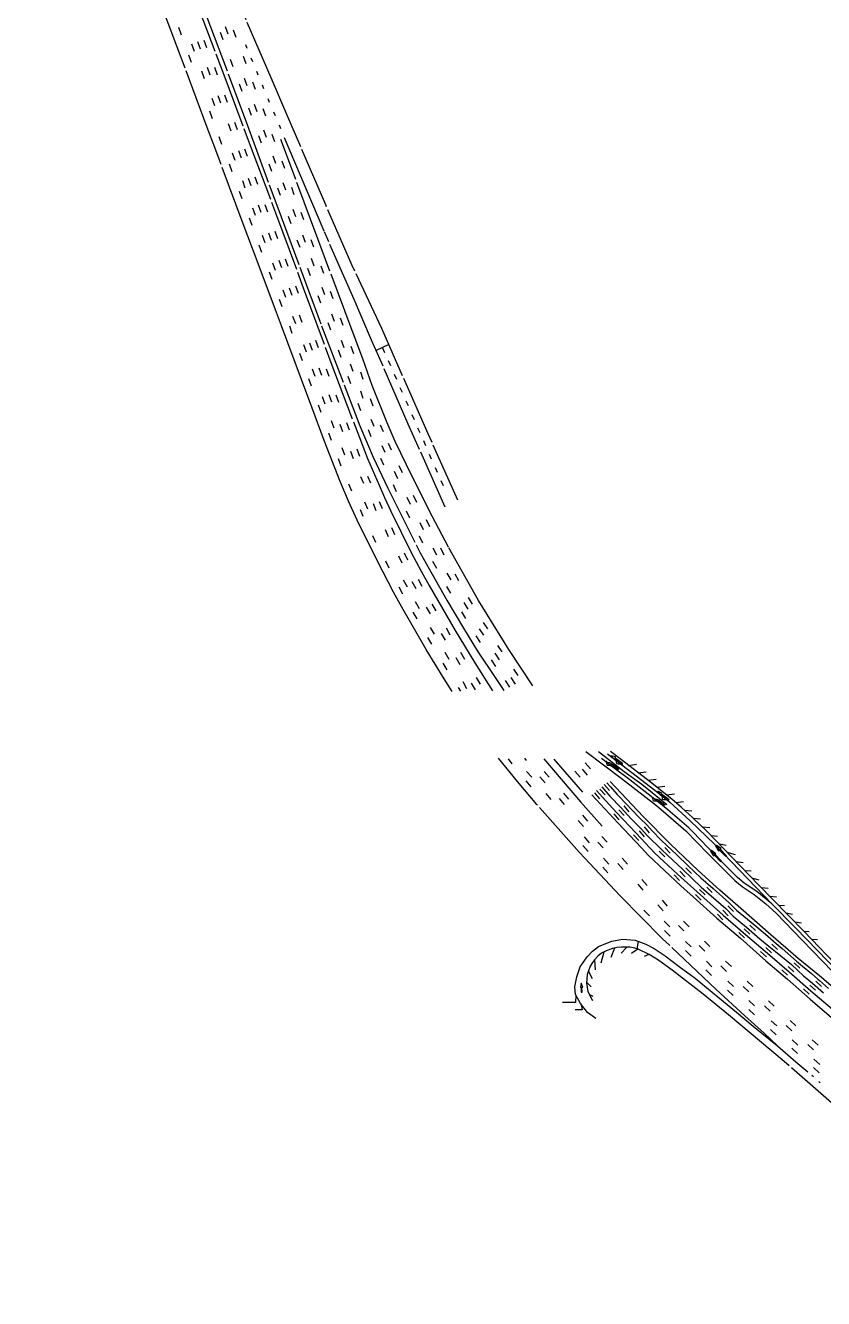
# Model space of a CAD drawing. Extents: x 6448775 to 6456929, y 1869110 to 1876805.
# Drawn here: x 6450227 to 6451552, y 1872533 to 1874647 of the extents above; entities that cross this region are included whole.
import ezdxf

# ---------------------------------------------------------------- set-up
doc = ezdxf.new("R2010")
doc.units = 0
doc.header["$LTSCALE"] = 100
doc.header["$MEASUREMENT"] = 0
doc.linetypes.add('D5', pattern=[1.05, 1, -0.05])
for name, color, linetype in [('150', 3, 'D5'), ('154', 3, 'CONTINUOUS'), ('seg008', 1, 'CONTINUOUS'), ('seg009', 1, 'CONTINUOUS'), ('seg010', 1, 'CONTINUOUS')]:
    doc.layers.add(name, color=color, linetype=linetype)

msp = doc.modelspace()

# ---------------------------------------------------------------- linework, layer by layer
at = {"layer": '150'}
for points in [[(6450944.7, 1873858.5), (6450895.6, 1873969), (6450818.4, 1874143.8), (6450769.1, 1874249.3), (6450725.6, 1874348.9), (6450661.1, 1874499.2), (6450635.2, 1874559.9), (6450569.1, 1874712.6), (6450552.1, 1874758.7), (6450492.6, 1874918), (6450454, 1875021.4), (6450417.5, 1875118.3), (6450393.2, 1875178.1), (6450359.9, 1875255.7), (6450329.7, 1875324.1), (6450300.7, 1875386.1), (6450259.6, 1875464.4), (6450227.4, 1875521.9)], [(6450354.9, 1875105.4), (6450387.6, 1875016.3), (6450400, 1874982.9), (6450437.5, 1874883.4), (6450476.2, 1874779.1), (6450506.4, 1874698), (6450552.9, 1874573.8), (6450598.6, 1874451.8), (6450642.1, 1874335.7), (6450688.4, 1874211.3), (6450734.3, 1874087.2), (6450781.4, 1873962.5), (6450795, 1873928), (6450814.1, 1873883.4), (6450823.3, 1873863.3), (6450833.8, 1873840.7), (6450867.6, 1873772), (6450884.2, 1873740.9), (6450897.3, 1873717), (6450940.2, 1873642.5), (6450973.1, 1873588.9), (6451002.5, 1873542.2)], [(6450838.3, 1873706), (6450811.4, 1873757.5), (6450777.7, 1873825.4), (6450763.5, 1873857), (6450749.3, 1873889.5), (6450722.8, 1873958), (6450702.5, 1874013), (6450685.3, 1874059.3), (6450652.4, 1874148.3), (6450642.2, 1874174.7), (6450613.3, 1874251.4), (6450588.7, 1874317.4), (6450541.3, 1874444.4), (6450528.7, 1874477.5), (6450478.5, 1874612.4), (6450436.4, 1874724.9)], [(6450526.9, 1874664.9), (6450596, 1874480.8), (6450645.9, 1874343.8), (6450718.6, 1874148.1), (6450782.1, 1873982), (6450804.2, 1873929.9), (6450828.4, 1873878.4), (6450882.1, 1873771.4), (6450902.4, 1873735.9), (6450926.4, 1873692.8), (6450954.3, 1873646), (6450977.2, 1873608.2), (6451006.5, 1873564.4), (6451021.1, 1873542.7)], [(6450656.4, 1874460.7), (6450683.3, 1874398), (6450723.4, 1874304.1)], [(6451069.2, 1873550.6), (6451029.5, 1873610.7), (6450978.8, 1873692.4), (6450929.2, 1873780.8), (6450897.2, 1873841.5), (6450859.4, 1873917.4), (6450840.9, 1873956.1), (6450827.4, 1873987.3), (6450802.8, 1874049.2), (6450787.1, 1874093.4), (6450769.3, 1874140.4), (6450712.6, 1874292.5), (6450655.3, 1874446.1), (6450651, 1874457.5)], [(6450924, 1873846.9), (6450862.6, 1873984.9), (6450801.7, 1874124.6), (6450772.5, 1874191.6), (6450723.4, 1874304.1)], [(6450935.5, 1873541.3), (6450922.2, 1873561.9), (6450892.3, 1873610.8), (6450851.9, 1873681.1), (6450838.3, 1873706)], [(6451475.2, 1872952.9), (6451452.9, 1872973.7), (6451421.1, 1873002.5), (6451372.7, 1873047.2), (6451284, 1873131.3), (6451214.2, 1873201.6), (6451146.9, 1873273.8), (6451075.7, 1873353.7), (6451043.8, 1873391.6), (6451012.5, 1873430.6)], [(6451087.2, 1873429.1), (6451148.2, 1873358.1), (6451184.5, 1873317.3)], [(6451104, 1873429), (6451151.5, 1873373.8)], [(6451157.3, 1873441.6), (6451218, 1873395.8), (6451274.7, 1873351.8), (6451294.6, 1873334.8), (6451322.9, 1873309.9), (6451359.4, 1873272.4), (6451404.5, 1873227.6), (6451416.4, 1873217.5), (6451436.7, 1873203.9), (6451455.8, 1873188.5), (6451472.8, 1873173), (6451516, 1873128.4), (6451550.7, 1873092.8), (6451565.1, 1873077.3)], [(6451900.1, 1872770.5), (6451863.4, 1872803.1), (6451768.6, 1872888.7), (6451761.2, 1872896), (6451704.5, 1872950.7), (6451673.4, 1872982.6), (6451659.4, 1872997.1), (6451600.4, 1873058.2), (6451582, 1873077.3), (6451519.3, 1873142.4), (6451492.4, 1873170.6), (6451443.8, 1873220.1), (6451399.6, 1873266), (6451358.1, 1873309.1), (6451334.4, 1873331.8), (6451315.8, 1873348.5), (6451299.7, 1873362.5), (6451264.3, 1873390.7), (6451216.3, 1873427.7), (6451197.9, 1873441.6)], [(6451567.3, 1873049.8), (6451545.1, 1873069.2), (6451509.6, 1873098), (6451464.4, 1873137), (6451409.9, 1873184.5), (6451379.5, 1873211.4), (6451343.8, 1873243.9), (6451297.6, 1873287.9), (6451252.5, 1873333.7), (6451197.8, 1873391.7)], [(6451173.6, 1872998), (6451159.8, 1873008.3), (6451148.3, 1873023.2), (6451139.8, 1873038), (6451139.1, 1873050.6), (6451142, 1873067.5), (6451147.7, 1873083.9), (6451159.6, 1873100.6), (6451168.4, 1873110), (6451178.4, 1873117.5), (6451190.2, 1873122.9), (6451200.1, 1873126.6), (6451218.1, 1873129.8), (6451239.1, 1873128.1), (6451256.6, 1873121.7), (6451270.5, 1873114.3), (6451289, 1873102), (6451312.2, 1873084.7), (6451338.4, 1873065)], [(6451244, 1873113.1), (6451238.2, 1873115), (6451230.4, 1873116.4), (6451223.7, 1873116.9), (6451216.1, 1873116.7), (6451208.6, 1873115.9), (6451201.2, 1873114.4), (6451189.6, 1873110), (6451183.2, 1873106.6), (6451177.3, 1873101.7), (6451171.6, 1873095.5), (6451168, 1873091), (6451164.6, 1873085.1), (6451161.4, 1873077.4), (6451159.4, 1873071.4), (6451158.4, 1873056.4)], [(6451935.1, 1872533.3), (6451884.1, 1872578.8), (6451879.6, 1872583.2), (6451776.3, 1872673.4), (6451683.7, 1872754.2), (6451573.7, 1872850.5), (6451486.3, 1872927), (6451466, 1872943.9), (6451393.9, 1873004.2), (6451351.7, 1873038.4), (6451300.2, 1873078.6), (6451278.3, 1873094.3), (6451272, 1873098.2), (6451262.4, 1873104.4), (6451244, 1873113.1)], [(6451338.4, 1873065), (6451376.2, 1873034.1), (6451407, 1873008.9), (6451435.1, 1872985.7), (6451475.2, 1872952.9), (6451505.8, 1872926.5), (6451525.3, 1872909.5)], [(6451158.4, 1873056.4), (6451160.6, 1873043.8), (6451164.6, 1873035.1), (6451168.5, 1873027.9)]]:
    msp.add_lwpolyline(points, dxfattribs=at)
at = {"layer": '154'}
for points in [[(6450481.1, 1874643.7), (6450485.5, 1874631.5)], [(6450550.2, 1874635.6), (6450554.6, 1874623.4)], [(6450558.5, 1874645.3), (6450562.9, 1874633.1)], [(6450571.8, 1874639.7), (6450576.3, 1874627.4)], [(6450502.8, 1874616.4), (6450507.2, 1874604.2)], [(6450512.7, 1874620.1), (6450517.1, 1874607.9)], [(6450523.4, 1874622.5), (6450527.8, 1874610.3)], [(6450592.6, 1874615.2), (6450594.9, 1874609.2)], [(6450497.7, 1874597.9), (6450502.1, 1874585.7)], [(6450566.8, 1874591), (6450571.2, 1874578.7)], [(6450588.4, 1874595.8), (6450592.9, 1874583.6)], [(6450601.5, 1874592.8), (6450603.8, 1874586.7)], [(6450519.6, 1874571.2), (6450524.1, 1874558.9)], [(6450528.7, 1874577.3), (6450533.2, 1874565.1)], [(6450540.8, 1874577.3), (6450545.2, 1874565.1)], [(6450610.5, 1874571.1), (6450612.8, 1874565.1)], [(6450582, 1874549.8), (6450586.5, 1874537.5)], [(6450590.1, 1874559.4), (6450594.5, 1874547.2)], [(6450604.2, 1874553.2), (6450608.7, 1874541)], [(6450620.3, 1874548.1), (6450622.5, 1874542)], [(6450536.4, 1874526), (6450540.9, 1874513.8)], [(6450546.5, 1874530.5), (6450551, 1874518.3)], [(6450557.4, 1874531.8), (6450561.9, 1874519.6)], [(6450629.5, 1874525.5), (6450631.8, 1874519.5)], [(6450532.7, 1874504.8), (6450537.2, 1874492.5)], [(6450597.2, 1874509.9), (6450601.6, 1874497.7)], [(6450606.6, 1874516), (6450611.1, 1874503.8)], [(6450621.1, 1874508.9), (6450625.6, 1874496.7)], [(6450639.1, 1874503.5), (6450641.4, 1874497.5)], [(6450563.8, 1874483.8), (6450568.2, 1874471.6)], [(6450574.1, 1874486.4), (6450578.6, 1874474.2)], [(6450648.2, 1874481.9), (6450650.5, 1874475.8)], [(6450548.3, 1874462.3), (6450552.8, 1874450)], [(6450614, 1874463.9), (6450618.4, 1874451.7)], [(6450622.1, 1874473.4), (6450626.5, 1874461.2)], [(6450636.1, 1874466.4), (6450640.5, 1874454.2)], [(6450580.6, 1874439), (6450585, 1874426.8)], [(6450590.8, 1874441.9), (6450595.2, 1874429.7)], [(6450570.1, 1874435.3), (6450574.6, 1874423)], [(6450637.7, 1874430.5), (6450642.2, 1874418.3)], [(6450652.6, 1874422), (6450657.1, 1874409.8)], [(6450565.4, 1874416.8), (6450569.8, 1874404.6)], [(6450631.3, 1874417.3), (6450635.7, 1874405)], [(6450587.2, 1874389.3), (6450591.6, 1874377.1)], [(6450597, 1874393.5), (6450601.5, 1874381.2)], [(6450607.8, 1874395.3), (6450612.2, 1874383.1)], [(6450645.7, 1874377.3), (6450650.2, 1874365.1)], [(6450654.5, 1874386), (6450658.9, 1874373.8)], [(6450668.5, 1874378.6), (6450672.9, 1874366.4)], [(6450582.2, 1874371.7), (6450586.6, 1874359.5)], [(6450604.1, 1874344.2), (6450608.6, 1874331.9)], [(6450613.5, 1874348.9), (6450618, 1874336.7)], [(6450624.6, 1874349.8), (6450629.1, 1874337.5)], [(6450670.8, 1874341.7), (6450675.3, 1874329.5)], [(6450684.3, 1874336.6), (6450688.8, 1874324.4)], [(6450598.5, 1874327.3), (6450603, 1874315.1)], [(6450663.2, 1874330.1), (6450667.7, 1874317.9)], [(6450620.2, 1874298.6), (6450624.7, 1874286.4)], [(6450630.4, 1874302.3), (6450634.9, 1874290.1)], [(6450641.2, 1874305.5), (6450645.7, 1874293.3)], [(6450677.9, 1874290.8), (6450682.4, 1874278.6)], [(6450686.9, 1874299), (6450691.4, 1874286.8)], [(6450701.1, 1874291.5), (6450705.5, 1874279.3)], [(6450614.7, 1874282.5), (6450619.2, 1874270.3)], [(6450637.5, 1874252.7), (6450641.9, 1874240.5)], [(6450647.7, 1874257), (6450652.1, 1874244.8)], [(6450658.1, 1874259.6), (6450662.5, 1874247.4)], [(6450701.3, 1874260.2), (6450705.7, 1874248)], [(6450631.6, 1874238), (6450636.1, 1874225.8)], [(6450695.4, 1874244.1), (6450699.8, 1874231.9)], [(6450717.3, 1874247.8), (6450721.8, 1874235.6)], [(6450654.4, 1874208.1), (6450658.8, 1874195.9)], [(6450664.8, 1874211), (6450669.2, 1874198.8)], [(6450675.2, 1874214.7), (6450679.6, 1874202.4)], [(6450719.1, 1874212.4), (6450723.5, 1874200.1)], [(6450648.4, 1874192.5), (6450652.9, 1874180.3)], [(6450712.3, 1874198.7), (6450716.8, 1874186.5)], [(6450732.9, 1874205.6), (6450737.4, 1874193.4)], [(6450670.7, 1874164.3), (6450675.2, 1874152)], [(6450681.5, 1874166.6), (6450686, 1874154.3)], [(6450735.2, 1874168.3), (6450739.7, 1874156.1)], [(6450665.2, 1874148.1), (6450669.6, 1874135.9)], [(6450729.1, 1874153.5), (6450733.5, 1874141.3)], [(6450749.3, 1874161.6), (6450753.7, 1874149.3)], [(6450708.7, 1874124.4), (6450713.1, 1874112.2)], [(6450751.3, 1874124.5), (6450755.7, 1874112.3)], [(6450681.8, 1874102.9), (6450686.2, 1874090.7)], [(6450688.6, 1874116.9), (6450693.1, 1874104.7)], [(6450698.7, 1874120), (6450703.1, 1874107.8)], [(6450746.2, 1874108.2), (6450750.7, 1874095.9)], [(6450767.4, 1874114.2), (6450771.8, 1874102)], [(6450830.1, 1874117.2), (6450809.3, 1874107.2)], [(6450823.9, 1874103.3), (6450820.2, 1874111.3)], [(6450766.3, 1874084.9), (6450770.8, 1874072.7)], [(6450833.7, 1874081.9), (6450830, 1874089.9)], [(6450696.8, 1874060.9), (6450701.3, 1874048.7)], [(6450703.2, 1874076.7), (6450707.6, 1874064.5)], [(6450714, 1874078.3), (6450718.5, 1874066.1)], [(6450726.4, 1874077), (6450730.9, 1874064.8)], [(6450762.4, 1874064.8), (6450766.8, 1874052.6)], [(6450783, 1874072), (6450787.4, 1874059.8)], [(6450843.3, 1874059.1), (6450839.6, 1874067.2)], [(6450783, 1874040.3), (6450787.4, 1874028.1)], [(6450852.7, 1874037.3), (6450849, 1874045.4)], [(6450713.2, 1874016.8), (6450717.7, 1874004.6)], [(6450719.8, 1874031), (6450724.3, 1874018.8)], [(6450730.6, 1874034.2), (6450735.1, 1874022)], [(6450742.5, 1874033.4), (6450747, 1874021.2)], [(6450779, 1874020), (6450783.5, 1874007.7)], [(6450799.4, 1874027.6), (6450803.8, 1874015.4)], [(6450862.8, 1874015.1), (6450859.1, 1874023.2)], [(6450872.6, 1873992.3), (6450868.9, 1874000.3)], [(6450734.7, 1873991.2), (6450739.1, 1873979)], [(6450749.1, 1873984.8), (6450753.5, 1873972.6)], [(6450759.8, 1873987.9), (6450764.3, 1873975.7)], [(6450801.2, 1873964.1), (6450796.3, 1873975.5)], [(6450805.7, 1873981.2), (6450800.9, 1873992.7)], [(6450821.5, 1873971.9), (6450816.6, 1873983.3)], [(6450882.3, 1873970.4), (6450878.6, 1873978.5)], [(6450730, 1873970.4), (6450734.5, 1873958.2)], [(6450834.5, 1873941.5), (6450829.7, 1873952.9)], [(6450891.8, 1873948.9), (6450888.1, 1873957)], [(6450752.2, 1873946.1), (6450756.7, 1873933.9)], [(6450766.6, 1873940.1), (6450771.1, 1873927.9)], [(6450777.1, 1873943.8), (6450781.6, 1873931.6)], [(6450824.1, 1873937.8), (6450819.2, 1873949.2)], [(6450901.2, 1873926.8), (6450897.5, 1873934.8)], [(6450746.4, 1873928), (6450750.8, 1873915.8)], [(6450821.9, 1873916.6), (6450817, 1873928)], [(6450846.6, 1873916.5), (6450852.3, 1873904.9)], [(6450911.3, 1873904.6), (6450907.6, 1873912.6)], [(6450788.8, 1873886.2), (6450783.9, 1873897.6)], [(6450800.4, 1873886.7), (6450795.5, 1873898.1)], [(6450838.9, 1873906.6), (6450844.6, 1873894.9)], [(6450921, 1873882.7), (6450917.3, 1873890.8)], [(6450768.7, 1873873.8), (6450763.8, 1873885.3)], [(6450842.9, 1873872.7), (6450838, 1873884.1)], [(6450795.3, 1873843.9), (6450790.4, 1873855.3)], [(6450809.5, 1873841.2), (6450804.6, 1873852.6)], [(6450819.9, 1873844.3), (6450815, 1873855.8)], [(6450860.2, 1873863.7), (6450865.9, 1873852.1)], [(6450870.5, 1873866.9), (6450876.2, 1873855.2)], [(6450787.9, 1873831.5), (6450783, 1873842.9)], [(6450858.9, 1873841.1), (6450864.6, 1873829.4)], [(6450892, 1873826.6), (6450897.7, 1873814.9)], [(6450829.8, 1873797.9), (6450824.9, 1873809.3)], [(6450840.2, 1873801.3), (6450835.3, 1873812.7)], [(6450881.6, 1873821.6), (6450887.3, 1873809.9)], [(6450808.6, 1873788.2), (6450803.7, 1873799.7)], [(6450880.4, 1873799.7), (6450886.1, 1873788)], [(6450846.3, 1873766.2), (6450852, 1873754.5)], [(6450855.7, 1873771.2), (6450861.4, 1873759.6)], [(6450903.4, 1873779.8), (6450909.1, 1873768.1)], [(6450916, 1873779.8), (6450921.7, 1873768.1)], [(6450824.5, 1873758), (6450830.2, 1873746.3)], [(6450902.7, 1873757.3), (6450909.2, 1873746)], [(6450854.3, 1873726.2), (6450860.8, 1873714.9)], [(6450868.6, 1873723.5), (6450875.1, 1873712.2)], [(6450878.7, 1873727.4), (6450885.2, 1873716.2)], [(6450926.4, 1873737.8), (6450932.9, 1873726.5)], [(6450939.6, 1873736.7), (6450946.1, 1873725.4)], [(6450846.7, 1873714.6), (6450853.2, 1873703.3)], [(6450926.2, 1873715.5), (6450932.7, 1873704.2)], [(6450874, 1873690.4), (6450880.5, 1873679.1)], [(6450892.3, 1873681.1), (6450898.8, 1873669.9)], [(6450901.7, 1873686), (6450908.2, 1873674.8)], [(6450954.6, 1873688.7), (6450961.1, 1873677.5)], [(6450961.9, 1873697.4), (6450968.4, 1873686.1)], [(6450870.1, 1873673), (6450876.6, 1873661.7)], [(6450950.8, 1873673.5), (6450957.3, 1873662.3)], [(6450898.9, 1873647.6), (6450905.4, 1873636.4)], [(6450917, 1873637.5), (6450923.5, 1873626.3)], [(6450925.2, 1873646.6), (6450931.7, 1873635.3)], [(6450980, 1873645.2), (6450987.3, 1873634.4)], [(6450986.7, 1873655.7), (6450994, 1873644.9)], [(6450894.5, 1873630.9), (6450901, 1873619.7)], [(6450974.7, 1873633.4), (6450982, 1873622.6)], [(6451010.7, 1873617.7), (6451017.9, 1873606.9)], [(6450923.3, 1873606.3), (6450929.8, 1873595)], [(6450941.7, 1873597.3), (6450948.2, 1873586)], [(6450949.3, 1873606.3), (6450955.8, 1873595)], [(6450999.9, 1873593.5), (6451007.1, 1873582.7)], [(6451006.4, 1873604.5), (6451013.6, 1873593.7)], [(6450920, 1873588.3), (6450926.5, 1873577)], [(6451037.2, 1873578.2), (6451044.5, 1873567.4)], [(6450952.9, 1873557.6), (6450959.4, 1873546.3)], [(6450967.1, 1873554.8), (6450973.6, 1873543.6)], [(6450975.4, 1873564.4), (6450981.9, 1873553.2)], [(6451023.5, 1873559.3), (6451030.7, 1873548.5)], [(6451032.9, 1873564.1), (6451040.1, 1873553.3)], [(6450945.5, 1873548), (6450949.3, 1873541.5)], [(6451034.7, 1873421.2), (6451028.6, 1873429.2)], [(6451058.5, 1873426.8), (6451055.8, 1873430.3)], [(6451178.3, 1873441.7), (6451221, 1873408.5), (6451249.9, 1873387.2), (6451267.1, 1873373.6), (6451291.3, 1873353.6)], [(6451058.9, 1873408.5), (6451067.4, 1873398.7)], [(6451088, 1873408.4), (6451096.5, 1873398.6)], [(6451139.1, 1873408.9), (6451147.7, 1873399.1)], [(6451150.9, 1873412.1), (6451159.5, 1873402.3)], [(6451156.3, 1873422.4), (6451164.8, 1873412.6)], [(6451228.2, 1873418.5), (6451241.1, 1873420.2)], [(6451244.2, 1873406.2), (6451257.3, 1873407.9)], [(6451057.6, 1873392.9), (6451066.1, 1873383.1)], [(6451081, 1873399.5), (6451089.5, 1873389.7)], [(6451187.8, 1873386.8), (6451196.4, 1873377)], [(6451260.4, 1873393.7), (6451273.7, 1873395.4)], [(6451275.2, 1873382.1), (6451288.4, 1873383.8)], [(6451090.6, 1873371.5), (6451099.1, 1873361.7)], [(6451112.7, 1873363.2), (6451121.3, 1873353.4)], [(6451119.9, 1873372.1), (6451128.5, 1873362.2)], [(6451171.4, 1873372.8), (6451179.9, 1873363)], [(6451180.4, 1873379.1), (6451189, 1873369.3)], [(6451291, 1873369.4), (6451304.2, 1873371.2)], [(6451211.9, 1873344.8), (6451220.5, 1873335)], [(6451220.2, 1873351.3), (6451228.7, 1873341.5)], [(6451306.3, 1873356.7), (6451319.2, 1873358.4)], [(6451333.1, 1873342.4), (6451321.4, 1873343.5)], [(6451144.6, 1873326.8), (6451153.1, 1873317)], [(6451151.5, 1873335.9), (6451160, 1873326.1)], [(6451203.5, 1873337.9), (6451212, 1873328.1)], [(6451347.6, 1873329), (6451336.3, 1873330)], [(6451154.2, 1873299.8), (6451162.7, 1873290)], [(6451183.8, 1873300.5), (6451192.4, 1873290.7)], [(6451236.5, 1873303.4), (6451245, 1873293.6)], [(6451245.4, 1873309.6), (6451253.9, 1873299.8)], [(6451253.9, 1873316.5), (6451262.4, 1873306.7)], [(6451362.7, 1873314.6), (6451351.3, 1873315.6)], [(6451375.8, 1873300.5), (6451365.5, 1873301.5)], [(6451152.4, 1873285.3), (6451160.9, 1873275.5)], [(6451177.1, 1873291.1), (6451185.7, 1873281.3)], [(6451297.2, 1873272.9), (6451288, 1873282.1)], [(6451390.3, 1873285.5), (6451378.7, 1873287.7)], [(6451186.7, 1873264.2), (6451195.2, 1873254.3)], [(6451210.4, 1873255.4), (6451218.9, 1873245.6)], [(6451217.7, 1873264.2), (6451226.2, 1873254.3)], [(6451288.3, 1873266.7), (6451279.1, 1873275.9)], [(6451405.5, 1873269.9), (6451391.9, 1873274)], [(6451418.3, 1873256.5), (6451406.8, 1873258.5)], [(6451185.2, 1873249.7), (6451193.7, 1873239.9)], [(6451312.8, 1873227.6), (6451303.6, 1873236.8)], [(6451322.2, 1873233.5), (6451313.1, 1873242.7)], [(6451332.5, 1873238.9), (6451323.3, 1873248.1)], [(6451431.6, 1873242.7), (6451421.1, 1873243.6)], [(6451243.5, 1873221), (6451252, 1873211.2)], [(6451250.2, 1873229), (6451258.7, 1873219.2)], [(6451366.9, 1873207.3), (6451357.7, 1873216.5)], [(6451444.8, 1873228), (6451433.3, 1873231)], [(6451459.7, 1873213.9), (6451448.9, 1873214.9)], [(6451283.9, 1873194.6), (6451292.4, 1873184.8)], [(6451348.4, 1873194.8), (6451339.3, 1873203.9)], [(6451355.1, 1873203.4), (6451345.9, 1873212.6)], [(6451473.5, 1873199.5), (6451463, 1873200.5)], [(6451262.7, 1873168.8), (6451253.5, 1873178)], [(6451276.9, 1873186.7), (6451285.5, 1873176.8)], [(6451384.7, 1873162.2), (6451375.5, 1873171.4)], [(6451393.6, 1873168.8), (6451384.4, 1873178)], [(6451402.2, 1873175.8), (6451393, 1873185)], [(6451487, 1873185.1), (6451477.2, 1873186)], [(6451500.3, 1873170.7), (6451489.8, 1873173.2)], [(6451296.5, 1873150.6), (6451287.3, 1873159.8)], [(6451320, 1873143.5), (6451310.8, 1873152.7)], [(6451328.4, 1873150.6), (6451319.2, 1873159.8)], [(6451429.4, 1873153.1), (6451438.9, 1873144.2)], [(6451515, 1873156.3), (6451504, 1873158.4)], [(6451297.1, 1873135), (6451287.9, 1873144.2)], [(6451410.9, 1873140.9), (6451420.4, 1873132)], [(6451419.9, 1873147), (6451429.4, 1873138.1)], [(6451527.6, 1873142.1), (6451518.8, 1873142.9)], [(6451541.7, 1873128.7), (6451531.6, 1873129.6)], [(6451186.8, 1873108.5), (6451182.2, 1873090.3)], [(6451204.9, 1873115.1), (6451198.9, 1873099.7)], [(6451225.2, 1873116.7), (6451215.7, 1873106.7)], [(6451243.4, 1873113.3), (6451232.8, 1873106.3)], [(6451242.5, 1873113.6), (6451244.8, 1873126)], [(6451331.7, 1873101.7), (6451322.5, 1873110.9)], [(6451331.9, 1873117), (6451322.7, 1873126.2)], [(6451354.7, 1873110.1), (6451345.5, 1873119.3)], [(6451363.1, 1873117.6), (6451353.9, 1873126.7)], [(6451447.2, 1873109.3), (6451456.7, 1873100.4)], [(6451455.7, 1873116.2), (6451465.2, 1873107.3)], [(6451465.7, 1873121.9), (6451475.2, 1873113)], [(6451171.8, 1873095.8), (6451172.6, 1873078.8)], [(6451261.9, 1873104.7), (6451253.7, 1873101.4)], [(6451366.5, 1873084), (6451357.3, 1873093.2)], [(6451389.1, 1873093.2), (6451398.6, 1873084.3)], [(6451502.7, 1873090.4), (6451512.2, 1873081.6)], [(6451161.3, 1873077.1), (6451167.5, 1873064.7)], [(6451365.7, 1873069.7), (6451356.5, 1873078.9)], [(6451390.4, 1873076.3), (6451381.2, 1873085.5)], [(6451482.5, 1873079.1), (6451492, 1873070.2)], [(6451492.8, 1873084.4), (6451502.3, 1873075.6)], [(6451159.2, 1873057.4), (6451165.8, 1873050.8)], [(6451392.1, 1873045.3), (6451401.7, 1873036.4)], [(6451392.8, 1873060), (6451402.3, 1873051.2)], [(6451418.1, 1873051.5), (6451427.6, 1873042.6)], [(6451424.7, 1873060.4), (6451434.2, 1873051.6)], [(6451518.5, 1873047.6), (6451528, 1873038.7)], [(6451529, 1873053.8), (6451538.5, 1873045)], [(6451538.9, 1873060), (6451548.4, 1873051.2)], [(6451140.4, 1873037), (6451140.2, 1873024.6), (6451118.4, 1873024.8)], [(6451148.6, 1873022.9), (6451151.1, 1873012.7), (6451139.3, 1873012.7)], [(6451163.2, 1873038.1), (6451168.6, 1873035.5)], [(6451427.7, 1873027.9), (6451437.2, 1873019.1)], [(6451460.3, 1873027.7), (6451469.8, 1873018.8)], [(6451427.5, 1873013.1), (6451437, 1873004.3)], [(6451453.4, 1873019.1), (6451462.9, 1873010.3)], [(6451464.5, 1872994.6), (6451474, 1872985.8)], [(6451489.6, 1872986.4), (6451499.1, 1872977.5)], [(6451496.4, 1872995), (6451505.9, 1872986.2)], [(6451463.7, 1872980.1), (6451473.2, 1872971.2)], [(6451499.7, 1872963), (6451509.2, 1872954.1)], [(6451533, 1872962.6), (6451542.5, 1872953.7)], [(6451499.1, 1872948.8), (6451508.6, 1872940)], [(6451525.5, 1872955.1), (6451535, 1872946.2)], [(6451535.1, 1872917), (6451544.6, 1872908.1)], [(6451535.7, 1872930.9), (6451545.2, 1872922)], [(6451534.8, 1872901.4), (6451532.4, 1872903.5)], [(6451545.9, 1872891.7), (6451543.6, 1872893.8)]]:
    msp.add_lwpolyline(points, dxfattribs=at)
for points in [[(6451190.3, 1873425.8), (6451192.6, 1873418.8), (6451196, 1873418.8), (6451201.1, 1873417.2), (6451198.1, 1873419.7), (6451201.3, 1873419), (6451211, 1873411.7), (6451211.9, 1873412.6), (6451205.4, 1873417.8), (6451202.2, 1873419.9), (6451197, 1873422.4), (6451193.7, 1873422.4)], [(6451206, 1873430.3), (6451206.6, 1873432.5), (6451199.4, 1873434.3), (6451204.8, 1873428.4), (6451205.2, 1873429.3), (6451210.9, 1873425.1), (6451208.8, 1873424.8), (6451207, 1873426.1), (6451207.9, 1873421.5), (6451213.9, 1873420.3), (6451211.6, 1873422.6), (6451213.7, 1873423.2), (6451217.8, 1873420), (6451218.2, 1873421.4)], [(6451288.2, 1873352.8), (6451287.5, 1873351.8), (6451278.3, 1873358.7), (6451276.1, 1873359.3), (6451277.1, 1873357.9), (6451272.9, 1873359), (6451269.2, 1873359.2), (6451267.7, 1873365.6), (6451272.3, 1873362.1), (6451274.5, 1873362.2), (6451278, 1873361), (6451283.4, 1873356.8)], [(6451295.5, 1873361.5), (6451282.8, 1873370.9), (6451283.5, 1873372.3), (6451276.5, 1873375.5), (6451281.2, 1873368.7), (6451282.3, 1873370), (6451289.4, 1873364.7), (6451285.4, 1873364.9), (6451284, 1873366.8), (6451283.9, 1873362.2), (6451289.3, 1873361.5), (6451287.6, 1873362.9), (6451290.1, 1873362.7), (6451291.9, 1873362.2), (6451294.3, 1873360.9)], [(6451381.2, 1873258.5), (6451382.4, 1873259.7), (6451371.7, 1873270.5), (6451373.1, 1873271.6), (6451365.7, 1873277), (6451364.2, 1873276.3), (6451369.1, 1873268.1), (6451370.6, 1873269.3)], [(6451389.6, 1873267.1), (6451390.8, 1873268.3), (6451380.1, 1873279.1), (6451381.5, 1873280.2), (6451374, 1873285.6), (6451372.6, 1873284.9), (6451377.5, 1873276.7), (6451379, 1873277.9)], [(6451151, 1873042), (6451150.7, 1873050.1), (6451152.3, 1873050.3), (6451149.6, 1873057.1), (6451148.1, 1873049.7), (6451149.6, 1873049.7), (6451149.5, 1873042.1)]]:
    msp.add_lwpolyline(points, close=True, dxfattribs=at)
at = {"layer": 'seg008'}
for points in [[(6451183.5, 1873382.7), (6451197, 1873367.4), (6451215.7, 1873347.7), (6451232.4, 1873329.6), (6451249.4, 1873312.6), (6451259.2, 1873302.1), (6451283.5, 1873278.4), (6451292.9, 1873269.4), (6451318.2, 1873245.5), (6451348.4, 1873216.5), (6451357.3, 1873208.7), (6451389.2, 1873180.7), (6451401.7, 1873168.3), (6451423.9, 1873149.9), (6451446, 1873130.5), (6451460.7, 1873118.5), (6451472, 1873109.3), (6451498.3, 1873087.8), (6451518.2, 1873069.3), (6451533.5, 1873056.8), (6451551.6, 1873040.8)], [(6451192, 1873389.7), (6451198.1, 1873383), (6451201.6, 1873379.1), (6451209.3, 1873370.3), (6451214.7, 1873364.3), (6451220.8, 1873357.7), (6451224.4, 1873353.9), (6451232.8, 1873345.2), (6451247.1, 1873330.2), (6451258.2, 1873319.7), (6451267, 1873309.8), (6451282.2, 1873294.4), (6451291.6, 1873285.6), (6451307.6, 1873270.3), (6451326.9, 1873251.8), (6451348.1, 1873231.5), (6451368.2, 1873214.3), (6451394.7, 1873190.6), (6451407.4, 1873178.3), (6451425.7, 1873163.2), (6451440.8, 1873150.3), (6451458.9, 1873134.8), (6451473.1, 1873122.6), (6451482.7, 1873114.4), (6451506.7, 1873093.3), (6451516.5, 1873085.2), (6451531.5, 1873072.7), (6451542.4, 1873063.7), (6451545, 1873061.5), (6451560, 1873047.8)], [(6451167, 1873369.4), (6451210.2, 1873322.8), (6451249.4, 1873281.3), (6451260.7, 1873269.2), (6451314.8, 1873218.3), (6451335.4, 1873200.2), (6451374.8, 1873164.9), (6451414, 1873131.6), (6451456.1, 1873093.8), (6451492, 1873063.3), (6451529.5, 1873030.3), (6451572.4, 1872993.5), (6451588.1, 1872979.3), (6451597.9, 1872970.6), (6451660, 1872915.9), (6451697.9, 1872883)], [(6451174.9, 1873376.7), (6451184.6, 1873365.8), (6451208.2, 1873340.4), (6451240.6, 1873305.9), (6451271.3, 1873273.2), (6451309.5, 1873238), (6451347.3, 1873203.6), (6451385.2, 1873169.8), (6451422.3, 1873137.7), (6451458.4, 1873106.8), (6451494.8, 1873075.5), (6451530.6, 1873044.1), (6451566.3, 1873013.9), (6451602, 1872982.5), (6451705.8, 1872891.8)]]:
    msp.add_lwpolyline(points, dxfattribs=at)
at = {"layer": 'seg009'}
msp.add_lwpolyline([(6451466, 1873188.5), (6451505.5, 1873148.1), (6451558.6, 1873093.3), (6451597.9, 1873052.2), (6451639.5, 1873009.5), (6451663, 1872985), (6451699.6, 1872946.7), (6451730.7, 1872915.9)], dxfattribs=at)
at = {"layer": 'seg010'}
for points in [[(6451466, 1873188.5), (6451441, 1873208.9), (6451420, 1873222.7), (6451408.6, 1873232.4), (6451383.2, 1873258), (6451359.9, 1873281.4), (6451334.1, 1873308.4), (6451328.1, 1873314.6), (6451293.2, 1873344.6), (6451278.3, 1873357), (6451250.4, 1873378.4), (6451227.7, 1873396), (6451204, 1873414), (6451183.3, 1873429.8)], [(6451193, 1873437.8), (6451233.7, 1873406.4), (6451271.7, 1873377.4), (6451296.3, 1873357.5), (6451330.4, 1873326.6), (6451370.8, 1873287.4), (6451412.9, 1873243.7), (6451466, 1873188.5)]]:
    msp.add_lwpolyline(points, dxfattribs=at)

doc.saveas('drawing.dxf')
